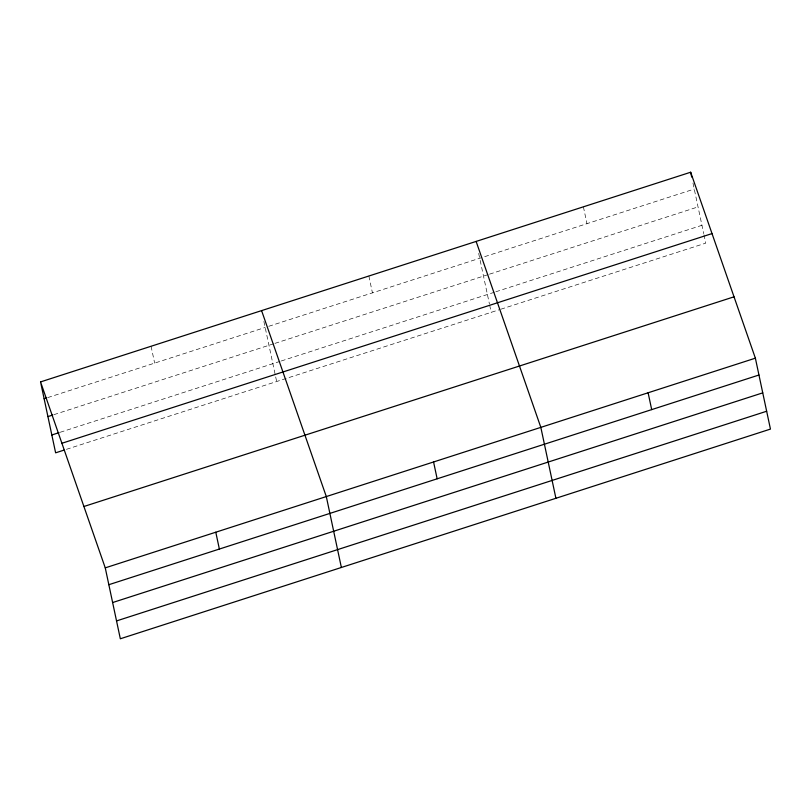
<?xml version="1.0" encoding="UTF-8"?>
<svg xmlns="http://www.w3.org/2000/svg" width="811" height="811" viewBox="0 0 811 811"><rect width="100%" height="100%" fill="white"/><g stroke="black" fill="none" stroke-linecap="round" stroke-linejoin="round"><path stroke-width="0.61" stroke-dasharray="4.05 3.04" d="M47.737 397.593L265.167 327.462M268.786 326.296L694.246 189.064M53.931 414.654L273.783 343.742M274.99 343.357L488.323 274.554M489.53 274.159L698.038 206.906M60.237 432.263L280.099 361.351M281.305 360.966L494.639 292.163M495.845 291.767L701.941 225.296M66.431 449.335L499.637 309.609M500.843 309.224L705.742 243.138L703.968 234.815M692.969 183.053L703.715 233.619M583.393 206.825L586.971 223.664M478.683 253.448L489.428 304.003M489.682 305.2L491.202 312.336M368.863 276.024L372.442 292.862M263.889 321.45L276.663 381.535M151.069 346.267L154.648 363.105"/><path stroke-width="1.22" d="M40.55 381.91L690.668 172.226L755.376 358.178L770.45 429.09L120.332 638.774L105.258 567.862L40.55 381.91L55.624 452.822L64.028 450.115M44.129 398.748L46.531 397.978M47.92 416.59L52.725 415.05M51.833 434.98L59.041 432.658M61.91 443.272L712.017 233.588M83.908 506.5L734.026 296.816M105.258 567.862L755.376 358.178M108.836 584.701L758.954 375.017M112.638 602.543L762.745 392.859M116.541 620.922L766.659 411.238M476.128 241.425L540.836 427.377L555.91 498.278M261.588 310.623L326.306 496.565L341.37 567.477M690.668 172.226L691.692 177.041M648.111 392.777L651.689 409.606M433.571 461.966L437.149 478.804M215.787 532.219L219.365 549.047"/></g></svg>
